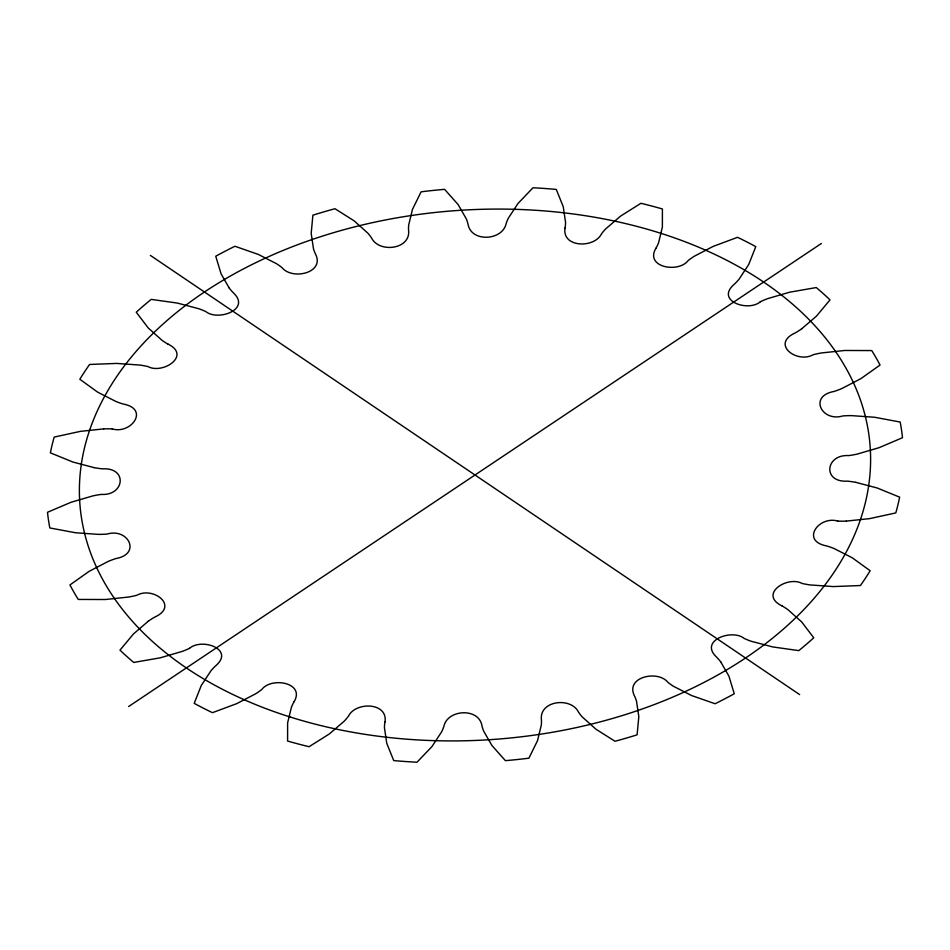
<?xml version="1.0" encoding="UTF-8"?>
<svg xmlns="http://www.w3.org/2000/svg" width="950" height="950" viewBox="0 0 950 950"><rect width="100%" height="100%" fill="white"/><g stroke="black" fill="none" stroke-linecap="round" stroke-linejoin="round"><path stroke-width="1.43" d="M384.976 721.988C388.194 702.299 355.822 701.468 348.555 716.027A69.647 46.598 -4.1 0 1 344.209 721.193L329.401 733.899L309.071 746.712A429.186 287.185 -4.1 0 1 287.589 741.036L287.624 722.867L291.413 707.239A69.647 46.598 -4.1 0 1 294.132 701.646M565.024 228.012C561.806 247.701 594.178 248.532 601.445 233.973A69.647 46.598 -4.1 0 1 605.791 228.808L620.599 216.101L640.929 203.288A429.186 287.185 -4.1 0 1 662.411 208.964L662.376 227.133L658.587 242.761A69.647 46.598 -4.1 0 1 655.868 248.354M294.144 701.646C305.342 682.611 271.451 676.673 261.832 689.451A69.647 46.598 -4.1 0 1 255.704 693.761L236.716 703.653L212.456 712.678A429.186 287.185 -4.1 0 1 194.216 703.368L201.257 685.544L210.888 670.866A69.647 46.598 -4.1 0 1 215.626 665.855C235.161 649.206 201.816 637.688 189.62 648.256M655.856 248.354C644.658 267.389 678.549 273.327 688.168 260.549A69.647 46.598 -4.1 0 1 694.296 256.239L713.284 246.347L737.544 237.322A429.186 287.185 -4.1 0 1 755.784 246.632L748.742 264.456L739.112 279.134A69.647 46.598 -4.1 0 1 734.374 284.145C714.839 300.794 748.184 312.312 760.38 301.744M148.366 621.146L133.546 633.864L119.985 650.133A429.186 287.185 -4.1 0 0 133.724 662.447L160.277 657.816L182.151 651.427A69.647 46.598 -4.1 0 0 189.632 648.268M801.634 328.854L816.454 316.136L830.015 299.868A429.186 287.185 -4.1 0 0 816.276 287.553L789.723 292.184L767.849 298.573A69.647 46.598 -4.1 0 0 760.368 301.732M128.63 706.527L821.37 243.473M103.621 428.901L80.358 431.371L54.197 437.083A429.186 287.185 -4.1 0 0 50.362 452.853L72.901 462.032L94.192 467.661M846.379 521.099L869.642 518.629L895.803 512.917A429.186 287.185 -4.1 0 0 899.638 497.147L877.099 487.968L855.807 482.339M112.219 428.925C131.231 434.518 149.791 408.975 123.251 404.047A69.647 46.598 -4.1 0 1 115.817 401.423L97.731 392.196L79.836 379.264A429.186 287.185 -4.1 0 1 89.573 364.468L116.648 363.423L139.709 365.049A69.647 46.598 -4.1 0 1 147.891 366.546C162.747 374.621 191.698 355.573 167.96 344.078M837.781 521.075C818.769 515.482 800.209 541.025 826.749 545.953A69.647 46.598 -4.1 0 1 834.183 548.577L852.269 557.804L870.164 570.736A429.186 287.185 -4.1 0 1 860.427 585.533L833.352 586.577L810.291 584.951A69.647 46.598 -4.1 0 1 802.109 583.454C787.253 575.379 758.302 594.427 782.04 605.922M150.349 255.396L799.651 694.604M720.694 661.806L728.923 676.163L734.255 693.761A429.186 287.185 -4.1 0 1 715.089 703.748L691.659 695.566L673.574 686.339A69.647 46.598 -4.1 0 1 667.85 682.242C657.768 669.762 625.326 676.922 634.315 695.602A69.647 46.598 -4.1 0 1 636.5 701.112L638.816 716.621L637.094 734.825A429.186 287.185 -4.1 0 1 615.018 741.273L595.899 729.172L582.267 716.965A69.647 46.598 -4.1 0 1 578.408 711.954C570.855 696.873 539.719 700.447 541.369 719.209A69.647 46.598 -4.1 0 1 541.322 724.992L537.534 740.62L528.889 758.183A429.186 287.185 -4.1 0 1 505.412 760.665L491.898 745.453L483.657 731.096A69.647 46.598 -4.1 0 1 481.911 725.503C478.646 707.572 447.723 709.27 443.911 726.18A69.647 46.598 -4.1 0 1 441.631 731.844L432.001 746.51L417.003 762.232A429.186 287.185 -4.1 0 1 393.728 760.582L386.757 743.304L384.453 727.783A69.647 46.598 -4.1 0 1 384.952 721.988M229.306 288.194L221.077 273.837L215.745 256.239A429.186 287.185 -4.1 0 1 234.911 246.252L258.341 254.434L276.426 263.661A69.647 46.598 -4.1 0 1 282.15 267.757C292.232 280.238 324.674 273.077 315.685 254.398A69.647 46.598 -4.1 0 1 313.5 248.888L311.184 233.379L312.906 215.175A429.186 287.185 -4.1 0 1 334.982 208.727L354.101 220.828L367.733 233.035A69.647 46.598 -4.1 0 1 371.593 238.046C379.145 253.127 410.293 249.565 408.631 230.791A69.647 46.598 -4.1 0 1 408.678 225.007L412.466 209.38L421.111 191.817A429.186 287.185 -4.1 0 1 444.588 189.335L458.102 204.547L466.343 218.904A69.647 46.598 -4.1 0 1 468.089 224.497C471.354 242.428 502.277 240.73 506.089 223.82A69.647 46.598 -4.1 0 1 508.369 218.156L517.999 203.49L532.997 187.768A429.186 287.185 -4.1 0 1 556.273 189.418L563.243 206.696L565.547 222.217A69.647 46.598 -4.1 0 1 565.048 228.012M801.622 328.843A69.647 46.598 -4.1 0 1 795.197 332.939C770.569 344.078 796.967 363.838 813.129 354.742A69.647 46.598 -4.1 0 1 821.465 352.949L844.728 350.479L871.744 350.562A429.186 287.185 -4.1 0 1 880.056 365.049L860.89 378.634L841.902 388.526A69.647 46.598 -4.1 0 1 834.195 391.424C808.319 395.948 821.738 422.311 842.84 415.934A69.647 46.598 -4.1 0 1 851.461 415.625L874.523 417.252L900.184 422.049A429.186 287.185 -4.1 0 1 902.5 437.713L879.035 447.699L857.161 454.1A69.647 46.598 -4.1 0 1 848.73 455.596C825.324 454.124 822.178 482.719 847.495 481.151A69.647 46.598 -4.1 0 1 855.796 482.351M846.379 521.087A69.647 46.598 -4.1 0 1 837.781 521.099M782.052 605.91A69.647 46.598 -4.1 0 1 788.096 609.793L801.729 621.989L813.746 637.794A429.186 287.185 -4.1 0 1 798.796 650.619L772.647 646.926L751.355 641.309A69.647 46.598 -4.1 0 1 744.159 638.412C732.248 628.627 698.867 640.347 716.407 656.961A69.647 46.598 -4.1 0 1 720.67 661.818M148.378 621.158A69.647 46.598 -4.1 0 1 154.803 617.061C179.431 605.922 153.033 586.162 136.871 595.258A69.647 46.598 -4.1 0 1 128.535 597.051L105.272 599.521L78.256 599.438A429.186 287.185 -4.1 0 1 69.944 584.951L89.11 571.366L108.098 561.474A69.647 46.598 -4.1 0 1 115.805 558.576C141.681 554.052 128.262 527.689 107.16 534.066A69.647 46.598 -4.1 0 1 98.539 534.375L75.478 532.748L49.816 527.951A429.186 287.185 -4.1 0 1 47.5 512.288L70.965 502.301L92.839 495.9A69.647 46.598 -4.1 0 1 101.27 494.404C124.676 495.876 127.823 467.281 102.505 468.849A69.647 46.598 -4.1 0 1 94.204 467.649M103.621 428.913A69.647 46.598 -4.1 0 1 112.219 428.901M167.948 344.09A69.647 46.598 -4.1 0 1 161.904 340.207L148.271 328.011L136.254 312.206A429.186 287.185 -4.1 0 1 151.204 299.381L177.353 303.074L198.645 308.691A69.647 46.598 -4.1 0 1 205.841 311.588C217.752 321.373 251.132 309.652 233.593 293.039A69.647 46.598 -4.1 0 1 229.33 288.183M290.712 717.179A396.174 265.086 -4.1 0 0 870.307 449.029A396.174 265.086 -4.1 0 0 263.969 258.792A396.174 265.086 -4.1 0 0 290.712 717.179"/></g></svg>
